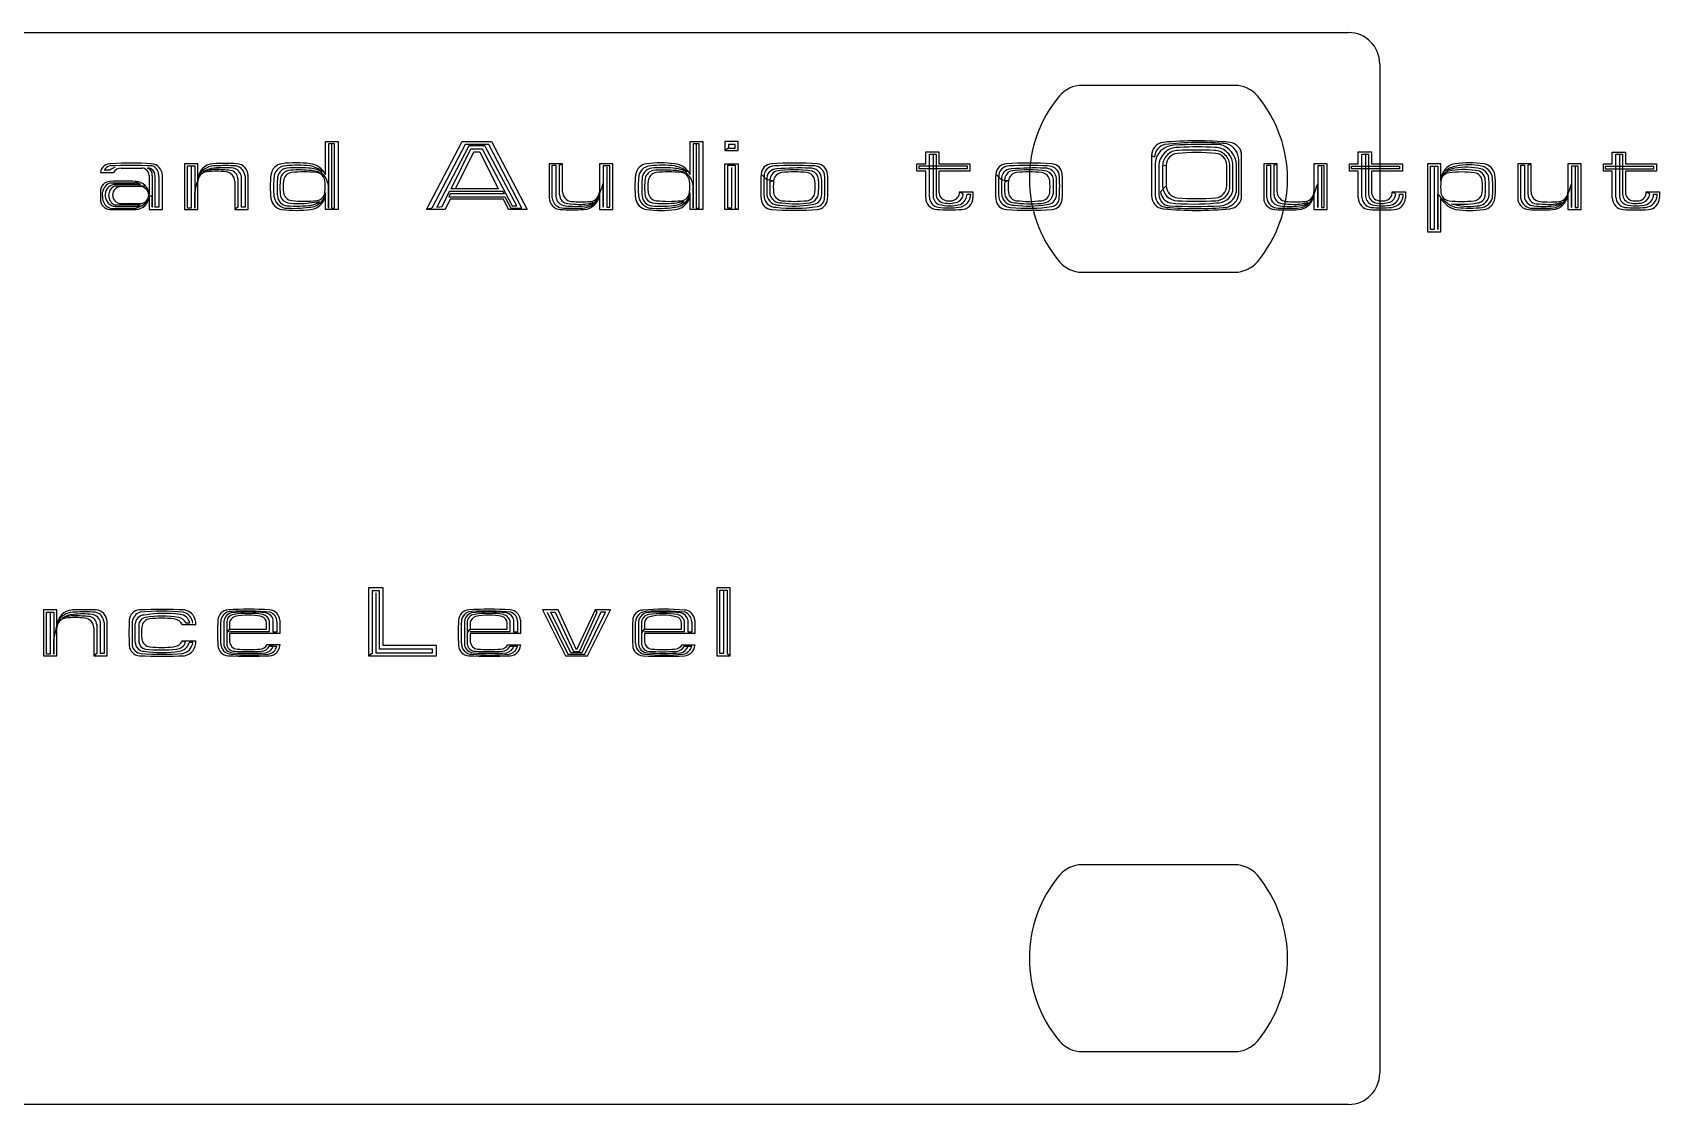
# Model space of a CAD drawing. Header units: millimetres. Extents: x 0 to 494, y 0 to 44.
# Drawn here: x 428.2 to 494.4, y 0 to 43.6 of the extents above; entities that cross this region are included whole.
import ezdxf

# ---------------------------------------------------------------- set-up
doc = ezdxf.new("R2010")
doc.units = ezdxf.units.MM
doc.layers.add('Contour', color=7, linetype='CONTINUOUS')
doc.layers.add('Engraving', color=7, linetype='CONTINUOUS')

msp = doc.modelspace()

# ---------------------------------------------------------------- linework, layer by layer
at = {"layer": 'Contour', "color": 7, "linetype": 'CONTINUOUS'}
for p, q in [((1.27, 43.6), (481.73, 43.6)), ((483, 42.33), (483, 1.27)), ((477.105, 41.45), (470.895, 41.45)), ((470.895, 33.85), (477.105, 33.85)), ((477.105, 9.75), (470.895, 9.75)), ((470.895, 2.15), (477.105, 2.15)), ((481.73, 0), (1.27, 0))]:
    msp.add_line(p, q, dxfattribs=at)
for centre, radius, start, end in [((481.73, 42.33), 1.27, 0, 90), ((470.89538, 40.25), 1.2, 90.01816, 140.08379), ((477.10462, 40.25), 1.2, 39.91621, 89.98184), ((474, 37.65), 5.24953, 140.06167, 219.93833), ((474, 37.65), 5.24953, 320.06167, 399.93833), ((470.89538, 35.05), 1.2, 219.91621, 269.98184), ((477.10462, 35.05), 1.2, 270.01816, 320.08379), ((474, 5.95), 5.24953, 140.06167, 219.93833), ((470.89538, 8.55), 1.2, 90.01816, 140.08379), ((477.10462, 8.55), 1.2, 39.91621, 89.98184), ((474, 5.95), 5.24953, 320.06167, 399.93833), ((470.89538, 3.35), 1.2, 219.91621, 269.98184), ((477.10462, 3.35), 1.2, 270.01816, 320.08379), ((481.73, 1.27), 1.27, -90, 0)]:
    msp.add_arc(centre, radius, start, end, dxfattribs=at)
at = {"layer": 'Engraving', "color": 7, "linetype": 'CONTINUOUS'}
for p, q in [((440.12293, 37.81453), (440.12293, 39.166)), ((440.12293, 39.166), (440.63349, 39.166)), ((440.48333, 39.0759), (440.24307, 39.0759)), ((440.24307, 39.0759), (440.24307, 36.46307)), ((440.3632, 39.04587), (440.3632, 36.46307)), ((440.48333, 36.46307), (440.48333, 39.0759)), ((440.63349, 39.166), (440.63349, 36.403)), ((444.23549, 36.403), (445.67705, 39.166)), ((445.79718, 39.04587), (444.44572, 36.46307)), ((445.67705, 39.166), (446.87836, 39.166)), ((446.75823, 39.04587), (445.79718, 39.04587)), ((448.1097, 36.46307), (446.75823, 39.04587)), ((446.87836, 39.166), (448.31992, 36.403)), ((454.95593, 37.81253), (454.95593, 39.164)), ((454.95593, 39.164), (455.46649, 39.164)), ((455.31633, 39.0739), (455.07607, 39.0739)), ((455.07607, 39.0739), (455.07607, 36.46107)), ((455.1962, 39.04387), (455.1962, 36.46107)), ((455.31633, 36.46107), (455.31633, 39.0739)), ((455.46649, 39.164), (455.46649, 36.401)), ((456.90708, 39.164), (456.36649, 39.164)), ((456.36649, 39.164), (456.36649, 38.80361)), ((456.78695, 39.04387), (456.51665, 39.04387)), ((456.51665, 39.04387), (456.51665, 38.89371)), ((456.78695, 38.89371), (456.78695, 39.04387)), ((456.90708, 38.80361), (456.90708, 39.164)), ((445.94735, 38.9858), (444.65595, 36.4931)), ((445.22657, 37.24391), (446.03745, 38.86567)), ((445.40676, 37.24391), (446.15758, 38.74554)), ((446.60807, 38.9858), (445.94735, 38.9858)), ((446.03745, 38.86567), (446.48793, 38.86567)), ((446.15758, 38.74554), (446.39784, 38.74554)), ((446.39784, 38.74554), (447.14865, 37.24391)), ((446.48793, 38.86567), (447.71927, 36.55316)), ((447.89947, 36.55316), (446.60807, 38.9858)), ((456.51665, 38.89371), (456.36649, 38.80361)), ((456.36649, 38.80361), (456.90708, 38.80361)), ((456.51665, 38.89371), (456.78695, 38.89371)), ((464.53288, 38.26302), (464.53288, 38.74354)), ((464.53288, 38.74354), (465.07347, 38.74354)), ((464.68304, 36.91155), (464.68304, 38.65345)), ((464.68304, 38.65345), (464.95334, 38.65345)), ((464.83321, 38.65345), (464.83321, 37.00165)), ((464.95334, 38.65345), (464.95334, 38.05279)), ((465.07347, 38.74354), (465.07347, 38.26302)), ((473.84062, 38.53232), (473.72049, 38.59238)), ((473.72049, 38.59238), (473.72049, 36.97062)), ((477.26434, 37.03068), (477.26434, 38.41218)), ((477.38447, 36.97062), (477.38447, 38.59238)), ((482.12788, 38.26102), (482.12788, 38.74154)), ((482.12788, 38.74154), (482.66847, 38.74154)), ((482.27804, 36.90955), (482.27804, 38.65145)), ((482.27804, 38.65145), (482.54834, 38.65145)), ((482.42821, 38.65145), (482.42821, 36.99965)), ((482.54834, 38.65145), (482.54834, 38.05079)), ((482.66847, 38.74154), (482.66847, 38.26102)), ((492.45688, 38.25902), (492.45688, 38.73954)), ((492.45688, 38.73954), (492.99747, 38.73954)), ((492.60704, 36.90755), (492.60704, 38.64945)), ((492.60704, 38.64945), (492.87734, 38.64945)), ((492.75721, 38.64945), (492.75721, 36.99765)), ((492.87734, 38.64945), (492.87734, 38.04879)), ((492.99747, 38.73954), (492.99747, 38.25902)), ((430.96449, 37.90563), (431.50508, 37.90563)), ((431.35491, 37.99573), (431.11465, 37.99573)), ((431.8054, 38.08583), (432.64632, 38.08583)), ((432.94664, 37.7855), (432.94664, 37.00465)), ((433.06677, 37.7855), (433.06677, 36.4941)), ((433.1869, 36.4941), (433.1869, 37.7855)), ((433.33707, 37.72543), (433.33707, 36.4941)), ((433.48723, 36.404), (433.48723, 37.7855)), ((434.92808, 38.26502), (434.38749, 38.26502)), ((434.38749, 38.26502), (434.38749, 36.403)), ((434.50762, 36.46307), (434.50762, 38.17492)), ((434.50762, 38.17492), (434.80795, 38.17492)), ((434.65778, 38.17492), (434.65778, 36.46307)), ((434.80795, 38.17492), (434.80795, 36.46307)), ((434.92808, 37.6043), (434.92808, 38.26502)), ((436.7, 36.4931), (436.7, 37.75447)), ((436.85016, 37.75447), (436.85016, 36.4931)), ((436.97029, 36.403), (436.97029, 37.7845)), ((449.76108, 38.26402), (449.22049, 38.26402)), ((449.22049, 38.26402), (449.22049, 36.88252)), ((449.34062, 36.88252), (449.34062, 38.20396)), ((449.34062, 38.20396), (449.49078, 38.20396)), ((449.49078, 38.20396), (449.49078, 36.94259)), ((449.64095, 38.20396), (449.76108, 38.26402)), ((449.64095, 37.00265), (449.64095, 38.20396)), ((449.76108, 37.12278), (449.76108, 38.26402)), ((451.80329, 38.26402), (451.26271, 38.26402)), ((451.26271, 38.26402), (451.26271, 37.12278)), ((451.68316, 38.17392), (451.41287, 38.17392)), ((451.41287, 38.17392), (451.41287, 36.4921)), ((451.56303, 38.14389), (451.56303, 36.4921)), ((451.68316, 36.4921), (451.68316, 38.17392)), ((451.80329, 36.402), (451.80329, 38.26402)), ((456.36649, 36.401), (456.36649, 38.26302)), ((456.36649, 38.26302), (456.90708, 38.26302)), ((456.48662, 36.46107), (456.48662, 38.20296)), ((456.48662, 38.20296), (456.78695, 38.20296)), ((456.63678, 38.11286), (456.63678, 36.46107)), ((456.78695, 38.20296), (456.78695, 36.46107)), ((456.90708, 38.26302), (456.90708, 36.401)), ((457.95765, 37.72243), (457.83752, 37.84257)), ((458.07778, 37.6023), (457.95765, 37.72243)), ((464.17249, 37.9627), (464.17249, 38.26302)), ((464.17249, 38.26302), (464.53288, 38.26302)), ((464.53288, 37.9627), (464.17249, 37.9627)), ((464.26259, 38.05279), (464.26259, 38.17292)), ((464.26259, 38.17292), (466.21471, 38.17292)), ((464.95334, 38.05279), (464.26259, 38.05279)), ((464.53288, 36.88152), (464.53288, 37.9627)), ((466.21471, 38.05279), (464.95334, 38.05279)), ((464.95334, 38.05279), (464.95334, 37.03168)), ((465.07347, 38.26302), (466.33484, 38.26302)), ((466.33484, 37.9627), (465.07347, 37.9627)), ((465.07347, 37.9627), (465.07347, 37.12178)), ((466.21471, 38.17292), (466.21471, 38.05279)), ((466.33484, 38.26302), (466.33484, 37.9627)), ((467.50565, 37.72143), (467.38552, 37.84157)), ((467.62578, 37.6013), (467.50565, 37.72143)), ((473.87065, 38.29205), (473.87065, 36.97062)), ((474.02082, 38.23199), (474.02082, 37.00065)), ((474.17098, 38.17192), (474.32114, 38.20196)), ((474.17098, 38.17192), (474.17098, 37.36104)), ((474.32114, 38.20196), (474.32114, 37.36104)), ((474.32114, 38.20196), (474.32114, 37.36104)), ((476.78382, 37.36104), (476.78382, 38.20196)), ((476.90395, 37.27095), (476.90395, 38.17192)), ((477.02408, 37.15082), (477.02408, 38.20196)), ((477.17424, 37.12078), (477.17424, 38.20196)), ((478.82508, 38.26202), (478.28449, 38.26202)), ((478.28449, 38.26202), (478.28449, 36.88052)), ((478.40462, 36.88052), (478.40462, 38.20196)), ((478.40462, 38.20196), (478.55478, 38.20196)), ((478.55478, 38.20196), (478.55478, 36.94059)), ((478.70495, 38.20196), (478.82508, 38.26202)), ((478.70495, 37.00065), (478.70495, 38.20196)), ((478.82508, 37.12078), (478.82508, 38.26202)), ((480.86729, 38.26202), (480.32671, 38.26202)), ((480.32671, 38.26202), (480.32671, 37.12078)), ((480.74716, 38.17192), (480.47687, 38.17192)), ((480.47687, 38.17192), (480.47687, 36.4901)), ((480.62703, 38.14189), (480.62703, 36.4901)), ((480.74716, 36.4901), (480.74716, 38.17192)), ((480.86729, 36.4), (480.86729, 38.26202)), ((481.76749, 37.9607), (481.76749, 38.26102)), ((481.76749, 38.26102), (482.12788, 38.26102)), ((482.12788, 37.9607), (481.76749, 37.9607)), ((481.85759, 38.05079), (481.85759, 38.17092)), ((481.85759, 38.17092), (483.80971, 38.17092)), ((482.54834, 38.05079), (481.85759, 38.05079)), ((482.12788, 36.87952), (482.12788, 37.9607)), ((483.80971, 38.05079), (482.54834, 38.05079)), ((482.54834, 38.05079), (482.54834, 37.02968)), ((482.66847, 38.26102), (483.92984, 38.26102)), ((483.92984, 37.9607), (482.66847, 37.9607)), ((482.66847, 37.9607), (482.66847, 37.11978)), ((483.80971, 38.17092), (483.80971, 38.05079)), ((483.92984, 38.26102), (483.92984, 37.9607)), ((485.49108, 38.26002), (484.95049, 38.26002)), ((484.95049, 38.26002), (484.95049, 35.49702)), ((485.07062, 35.58712), (485.07062, 38.16992)), ((485.07062, 38.16992), (485.37095, 38.16992)), ((485.22078, 38.16992), (485.22078, 35.58712)), ((485.37095, 38.16992), (485.37095, 35.58712)), ((485.49108, 37.56927), (485.49108, 38.26002)), ((489.15408, 38.26002), (488.61349, 38.26002)), ((488.61349, 38.26002), (488.61349, 36.87852)), ((488.73362, 36.87852), (488.73362, 38.19996)), ((488.73362, 38.19996), (488.88378, 38.19996)), ((488.88378, 38.19996), (488.88378, 36.93859)), ((489.03395, 38.19996), (489.15408, 38.26002)), ((489.03395, 36.99865), (489.03395, 38.19996)), ((489.15408, 37.11878), (489.15408, 38.26002)), ((491.19629, 38.26002), (490.65571, 38.26002)), ((490.65571, 38.26002), (490.65571, 37.11878)), ((491.07616, 38.16992), (490.80587, 38.16992)), ((490.80587, 38.16992), (490.80587, 36.4881)), ((490.95603, 38.13989), (490.95603, 36.4881)), ((491.07616, 36.4881), (491.07616, 38.16992)), ((491.19629, 36.398), (491.19629, 38.26002)), ((492.09649, 37.9587), (492.09649, 38.25902)), ((492.09649, 38.25902), (492.45688, 38.25902)), ((492.45688, 37.9587), (492.09649, 37.9587)), ((492.18659, 38.04879), (492.18659, 38.16892)), ((492.18659, 38.16892), (494.13871, 38.16892)), ((492.87734, 38.04879), (492.18659, 38.04879)), ((492.45688, 36.87752), (492.45688, 37.9587)), ((494.13871, 38.04879), (492.87734, 38.04879)), ((492.87734, 38.04879), (492.87734, 37.02768)), ((492.99747, 38.25902), (494.25884, 38.25902)), ((494.25884, 37.9587), (492.99747, 37.9587)), ((492.99747, 37.9587), (492.99747, 37.11778)), ((494.13871, 38.16892), (494.13871, 38.04879)), ((494.25884, 38.25902), (494.25884, 37.9587)), ((430.96449, 37.12478), (430.96449, 36.82446)), ((431.05459, 36.94459), (431.05459, 37.09475)), ((431.38495, 37.48517), (432.37602, 37.48517)), ((432.46612, 37.42511), (431.50508, 37.42511)), ((431.56514, 37.36504), (432.76645, 37.36504)), ((432.58625, 37.33501), (431.8054, 37.33501)), ((432.58625, 37.33501), (432.40605, 37.54524)), ((432.61628, 37.42511), (432.46612, 37.42511)), ((432.76645, 37.36504), (432.58625, 37.33501)), ((434.80795, 36.46307), (434.80795, 37.09375)), ((434.92808, 36.403), (434.92808, 37.54424)), ((436.42971, 37.54424), (436.42971, 36.403)), ((436.54984, 37.66437), (436.54984, 36.4931)), ((440.0929, 37.09375), (440.12293, 37.06372)), ((440.12293, 36.403), (440.12293, 37.06372)), ((440.24307, 36.46307), (440.24307, 37.36404)), ((444.86617, 36.52313), (445.1665, 37.15382)), ((445.1665, 37.15382), (447.32885, 37.15382)), ((445.40676, 37.24391), (445.22657, 37.24391)), ((447.14865, 37.24391), (445.40676, 37.24391)), ((447.32885, 37.15382), (447.38891, 37.03368)), ((451.26271, 37.09275), (451.26271, 36.402)), ((451.41287, 36.4921), (451.41287, 37.45314)), ((454.9259, 37.09175), (454.95593, 37.06172)), ((454.95593, 36.401), (454.95593, 37.06172)), ((455.07607, 36.46107), (455.07607, 37.36204)), ((458.34808, 37.57227), (458.07778, 37.6023)), ((458.19791, 37.54224), (458.34808, 37.57227)), ((466.06454, 37.03168), (465.91438, 37.12178)), ((465.91438, 37.12178), (466.45497, 37.12178)), ((466.45497, 37.12178), (466.45497, 36.88152)), ((467.89608, 37.57127), (467.62578, 37.6013)), ((467.74591, 37.54124), (467.89608, 37.57127)), ((474.32114, 37.36104), (474.08088, 37.12078)), ((480.32671, 37.09075), (480.32671, 36.4)), ((480.47687, 36.4901), (480.47687, 37.45114)), ((483.65954, 37.02968), (483.50938, 37.11978)), ((483.50938, 37.11978), (484.04997, 37.11978)), ((484.04997, 37.11978), (484.04997, 36.87952)), ((490.65571, 37.08875), (490.65571, 36.398)), ((490.80587, 36.4881), (490.80587, 37.44914)), ((493.98854, 37.02768), (493.83838, 37.11778)), ((493.83838, 37.11778), (494.37897, 37.11778)), ((494.37897, 37.11778), (494.37897, 36.87752)), ((432.37602, 36.43403), (431.44501, 36.43403)), ((432.58625, 36.5842), (431.56514, 36.5842)), ((431.56514, 36.52413), (432.37602, 36.52413)), ((431.8054, 36.64426), (432.58625, 36.64426)), ((432.52618, 36.4941), (432.37602, 36.43403)), ((432.64632, 36.55416), (432.52618, 36.4941)), ((433.06677, 36.94459), (432.94664, 36.94459)), ((432.94664, 36.94459), (432.94664, 36.404)), ((432.94664, 36.404), (433.48723, 36.404)), ((433.06677, 36.4941), (433.06677, 36.94459)), ((433.33707, 36.4941), (433.1869, 36.4941)), ((434.38749, 36.403), (434.92808, 36.403)), ((434.65778, 36.46307), (434.50762, 36.46307)), ((436.54984, 36.4931), (436.42971, 36.403)), ((436.42971, 36.403), (436.97029, 36.403)), ((436.85016, 36.4931), (436.7, 36.4931)), ((440.63349, 36.403), (440.12293, 36.403)), ((440.3632, 36.46307), (440.48333, 36.46307)), ((444.44572, 36.46307), (444.23549, 36.403)), ((444.9863, 36.403), (444.23549, 36.403)), ((444.65595, 36.4931), (444.86617, 36.52313)), ((445.19653, 36.82346), (444.9863, 36.403)), ((445.19653, 37.03368), (445.13647, 36.91355)), ((445.13647, 36.91355), (447.41895, 36.91355)), ((447.38891, 37.03368), (445.19653, 37.03368)), ((447.35888, 36.82346), (445.19653, 36.82346)), ((447.56911, 36.403), (447.35888, 36.82346)), ((447.41895, 36.91355), (447.65921, 36.46307)), ((448.31992, 36.403), (447.56911, 36.403)), ((447.65921, 36.46307), (448.1097, 36.46307)), ((447.71927, 36.55316), (447.89947, 36.55316)), ((451.26271, 36.402), (451.80329, 36.402)), ((451.56303, 36.4921), (451.68316, 36.4921)), ((455.46649, 36.401), (454.95593, 36.401)), ((455.1962, 36.46107), (455.31633, 36.46107)), ((456.90708, 36.401), (456.36649, 36.401)), ((456.63678, 36.46107), (456.48662, 36.46107)), ((456.78695, 36.46107), (456.90708, 36.401)), ((466.21471, 37.03168), (466.36487, 37.03168)), ((480.32671, 36.4), (480.86729, 36.4)), ((480.62703, 36.4901), (480.74716, 36.4901)), ((483.80971, 37.02968), (483.95987, 37.02968)), ((485.37095, 35.58712), (485.37095, 37.02868)), ((485.49108, 35.49702), (485.49108, 36.84849)), ((490.65571, 36.398), (491.19629, 36.398)), ((490.95603, 36.4881), (491.07616, 36.4881)), ((494.13871, 37.02768), (494.28887, 37.02768)), ((484.95049, 35.49702), (485.49108, 35.49702)), ((485.22078, 35.58712), (485.07062, 35.58712)), ((442.46714, 21.014), (441.86649, 21.014)), ((441.86649, 21.014), (441.86649, 18.251)), ((442.31698, 20.89387), (442.01665, 20.89387)), ((442.01665, 20.89387), (442.01665, 18.3411)), ((442.16682, 20.80377), (442.16682, 18.37113)), ((442.31698, 18.52129), (442.31698, 20.89387)), ((442.46714, 18.67146), (442.46714, 21.014)), ((456.57908, 21.011), (456.03849, 21.011)), ((456.03849, 21.011), (456.03849, 18.248)), ((456.15862, 18.3381), (456.15862, 20.9209)), ((456.15862, 20.9209), (456.45895, 20.9209)), ((456.30878, 20.9209), (456.30878, 18.3381)), ((456.45895, 20.9209), (456.45895, 18.3381)), ((456.57908, 18.248), (456.57908, 21.011)), ((429.19608, 20.11402), (428.65549, 20.11402)), ((428.65549, 20.11402), (428.65549, 18.252)), ((428.77562, 18.31207), (428.77562, 20.02392)), ((428.77562, 20.02392), (429.07595, 20.02392)), ((428.92578, 20.02392), (428.92578, 18.31207)), ((429.07595, 20.02392), (429.07595, 18.31207)), ((429.19608, 19.4533), (429.19608, 20.11402)), ((449.58317, 20.11202), (448.95249, 20.11202)), ((448.95249, 20.11202), (449.8835, 18.25)), ((449.13268, 20.02192), (449.9736, 18.31007)), ((450.09373, 18.37013), (449.28285, 20.02192)), ((449.28285, 20.02192), (449.46304, 20.02192)), ((449.46304, 20.02192), (450.21386, 18.4302)), ((450.33399, 18.49026), (449.58317, 20.11202)), ((451.0848, 20.11202), (450.33399, 18.49026)), ((450.45412, 18.4302), (451.1749, 20.02192)), ((451.32507, 20.02192), (450.54422, 18.37013)), ((450.66435, 18.31007), (451.50526, 20.02192)), ((450.78448, 18.25), (451.71549, 20.11202)), ((451.1749, 20.02192), (451.0848, 20.11202)), ((451.71549, 20.11202), (451.0848, 20.11202)), ((451.50526, 20.02192), (451.32507, 20.02192)), ((429.19608, 18.252), (429.19608, 19.39324)), ((430.69771, 19.39324), (430.69771, 18.252)), ((430.81784, 19.51337), (430.81784, 18.3421)), ((430.968, 18.3421), (430.968, 19.60347)), ((431.11816, 19.60347), (431.11816, 18.3421)), ((431.23829, 18.252), (431.23829, 19.6335)), ((432.25862, 19.6335), (432.25862, 18.67246)), ((432.37875, 18.79259), (432.37875, 19.5434)), ((432.52891, 19.48334), (432.52891, 18.82262)), ((434.84142, 19.51337), (434.30084, 19.51337)), ((434.60116, 19.57343), (434.451, 19.57343)), ((435.86162, 18.76255), (435.86162, 19.6335)), ((435.98175, 19.57343), (435.98175, 18.73252)), ((436.10188, 19.57343), (436.10188, 19.24308)), ((436.10188, 19.24308), (436.22201, 19.33317)), ((436.22201, 19.33317), (436.10188, 19.18301)), ((436.22201, 19.60347), (436.22201, 19.33317)), ((436.22201, 19.33317), (437.72364, 19.33317)), ((436.22201, 19.24308), (437.84377, 19.24308)), ((437.72364, 19.33317), (437.72364, 19.57343)), ((437.84377, 19.24308), (437.84377, 19.66353)), ((437.99393, 19.21304), (437.99393, 19.69357)), ((438.1441, 19.21304), (437.99393, 19.21304)), ((438.1441, 19.6335), (438.1441, 19.21304)), ((438.26423, 19.69357), (438.26423, 19.15298)), ((445.64962, 18.76155), (445.64962, 19.6325)), ((445.76975, 19.57243), (445.76975, 18.73152)), ((445.88988, 19.57243), (445.88988, 19.24208)), ((445.88988, 19.24208), (446.01001, 19.33217)), ((446.01001, 19.33217), (445.88988, 19.18201)), ((446.01001, 19.60247), (446.01001, 19.33217)), ((446.01001, 19.33217), (447.51164, 19.33217)), ((446.01001, 19.24208), (447.63177, 19.24208)), ((447.51164, 19.33217), (447.51164, 19.57243)), ((447.63177, 19.24208), (447.63177, 19.66253)), ((447.78193, 19.21204), (447.78193, 19.69257)), ((447.9321, 19.21204), (447.78193, 19.21204)), ((447.9321, 19.6325), (447.9321, 19.21204)), ((448.05223, 19.69257), (448.05223, 19.15198)), ((452.73562, 18.75955), (452.73562, 19.6305)), ((452.85575, 19.57043), (452.85575, 18.72952)), ((452.97588, 19.57043), (452.97588, 19.24008)), ((452.97588, 19.24008), (453.09601, 19.33017)), ((453.09601, 19.33017), (452.97588, 19.18001)), ((453.09601, 19.60047), (453.09601, 19.33017)), ((453.09601, 19.33017), (454.59764, 19.33017)), ((453.09601, 19.24008), (454.71777, 19.24008)), ((454.59764, 19.33017), (454.59764, 19.57043)), ((454.71777, 19.24008), (454.71777, 19.66053)), ((454.86793, 19.21004), (454.86793, 19.69057)), ((455.0181, 19.21004), (454.86793, 19.21004)), ((455.0181, 19.6305), (455.0181, 19.21004)), ((455.13823, 19.69057), (455.13823, 19.14998)), ((429.07595, 18.31207), (429.07595, 18.94275)), ((434.42097, 18.79259), (434.30084, 18.85265)), ((434.30084, 18.85265), (434.84142, 18.85265)), ((434.72129, 18.79259), (434.57113, 18.79259)), ((436.10188, 19.18301), (436.10188, 18.73252)), ((438.26423, 19.15298), (436.22201, 19.15298)), ((436.22201, 19.15298), (436.22201, 18.82262)), ((437.99393, 18.64242), (437.75367, 18.70249)), ((437.75367, 18.70249), (438.26423, 18.70249)), ((437.84377, 18.64242), (438.1441, 18.64242)), ((438.26423, 18.70249), (438.26423, 18.67246)), ((444.62949, 18.67146), (442.46714, 18.67146)), ((444.62949, 18.251), (444.62949, 18.67146)), ((445.88988, 19.18201), (445.88988, 18.73152)), ((448.05223, 19.15198), (446.01001, 19.15198)), ((446.01001, 19.15198), (446.01001, 18.82162)), ((447.78193, 18.64142), (447.54167, 18.70149)), ((447.54167, 18.70149), (448.05223, 18.70149)), ((447.63177, 18.64142), (447.9321, 18.64142)), ((448.05223, 18.70149), (448.05223, 18.67146)), ((452.97588, 19.18001), (452.97588, 18.72952)), ((455.13823, 19.14998), (453.09601, 19.14998)), ((453.09601, 19.14998), (453.09601, 18.81962)), ((454.86793, 18.63942), (454.62767, 18.69949)), ((454.62767, 18.69949), (455.13823, 18.69949)), ((454.71777, 18.63942), (455.0181, 18.63942)), ((455.13823, 18.69949), (455.13823, 18.66946)), ((428.65549, 18.252), (429.19608, 18.252)), ((428.92578, 18.31207), (428.77562, 18.31207)), ((430.81784, 18.3421), (430.69771, 18.252)), ((430.69771, 18.252), (431.23829, 18.252)), ((431.11816, 18.3421), (430.968, 18.3421)), ((442.01665, 18.3411), (441.86649, 18.251)), ((441.86649, 18.251), (444.62949, 18.251)), ((442.16682, 18.37113), (444.47933, 18.37113)), ((444.47933, 18.52129), (442.31698, 18.52129)), ((444.47933, 18.37113), (444.47933, 18.52129)), ((449.8835, 18.25), (450.78448, 18.25)), ((449.9736, 18.31007), (450.66435, 18.31007)), ((450.54422, 18.37013), (450.09373, 18.37013)), ((450.21386, 18.4302), (450.45412, 18.4302)), ((456.03849, 18.248), (456.57908, 18.248)), ((456.30878, 18.3381), (456.15862, 18.3381)), ((456.45895, 18.3381), (456.57908, 18.248))]:
    msp.add_line(p, q, dxfattribs=at)
for centre, radius, start, end in [((474.25889, 38.59766), 0.53842, 96.17056, 180.56236), ((474.38461, 38.51273), 0.54434, 103.11712, 177.93796), ((475.55248, 24.86186), 14.33495, 84.59025, 95.40975), ((475.65825, 27.65022), 11.478, 84.37237, 96.99175), ((475.87015, 19.33245), 19.71996, 88.21766, 93.63043), ((476.31004, 38.19624), 0.86421, 0.37906, 78.42226), ((476.56575, 38.40921), 0.69859, 0.24362, 71.81113), ((476.84607, 38.59766), 0.53842, 359.43764, 443.82944), ((474.63281, 38.24958), 0.76334, 90.85166, 176.81006), ((474.783, 38.16134), 0.76546, 84.09688, 174.70444), ((474.79834, 38.17525), 0.62737, 89.69622, 180.30378), ((474.81139, 38.19377), 0.49032, 94.65171, 179.04351), ((475.55248, 30.43695), 8.28242, 84.59025, 95.40975), ((475.53746, 23.23689), 15.5831, 87.29362, 92.70638), ((475.58251, 29.78299), 9.16813, 85.49085, 94.50915), ((476.27659, 38.17525), 0.62737, 359.69622, 450.30378), ((476.30709, 38.20576), 0.71699, 359.69622, 450.30378), ((476.29356, 38.19377), 0.49032, 0.95649, 85.34829), ((431.37791, 37.8506), 0.41707, 84.90151, 172.41811), ((431.41485, 37.84574), 0.33558, 100.28829, 153.4515), ((432.21084, 20.06886), 18.12728, 87.29362, 92.70638), ((431.65628, 37.71235), 0.41367, 102.72747, 136.76229), ((432.22586, 21.11196), 17.17321, 87.29362, 92.70638), ((431.80629, 37.74398), 0.34185, 90.14835, 151.77916), ((432.6479, 37.78708), 0.29875, -0.30378, 90.30378), ((432.88816, 37.78708), 0.29875, 359.69622, 450.30378), ((432.79658, 37.82761), 0.27345, -8.8575, 70.78501), ((433.01108, 37.79054), 0.47618, 359.39409, 446.91069), ((432.92398, 37.78392), 0.41721, -8.05784, 69.98536), ((437.65388, 36.74626), 2.86707, 156.8244, 173.03862), ((435.32963, 37.53512), 0.40166, 95.88216, 178.69906), ((435.58842, 37.60535), 0.66034, 92.57392, 180.09052), ((435.62278, 37.4173), 0.75807, 88.02865, 142.89804), ((435.72645, 36.92104), 1.1719, 96.74582, 120.12408), ((435.62984, 36.64093), 1.38396, 89.21248, 110.80348), ((435.67889, 34.40372), 3.55246, 83.69031, 96.30969), ((436.03928, 28.09965), 10.17672, 87.29362, 92.70638), ((435.97922, 33.96206), 4.14121, 84.59025, 95.40975), ((436.06932, 31.5068), 6.68137, 86.39201, 93.60799), ((435.63152, 31.65639), 6.36839, 84.43121, 89.84398), ((436.02815, 37.53512), 0.40166, 1.30094, 84.11784), ((436.20707, 37.65446), 0.34291, 1.65681, 82.89057), ((436.29861, 37.68344), 0.40763, 10.03525, 79.96475), ((436.3783, 37.7147), 0.47353, 4.81754, 76.38505), ((436.49414, 37.78954), 0.47618, 359.39409, 446.91069), ((441.69953, 37.33401), 3.82928, 172.79116, 187.20884), ((438.42026, 37.74528), 0.52433, 97.58958, 172.41042), ((438.5135, 37.68192), 0.49316, 91.43192, 182.03949), ((438.60125, 37.65572), 0.43097, 95.32731, 182.84392), ((438.70744, 37.57824), 0.4253, 101.68431, 168.31569), ((438.92163, 33.7537), 4.54727, 82.79116, 97.20884), ((438.78603, 37.52968), 0.37759, 96.78203, 173.21797), ((438.99671, 34.2572), 3.94894, 82.79116, 97.20884), ((438.99671, 32.56289), 5.53908, 85.49085, 94.50915), ((439.02674, 32.85362), 5.15707, 85.49085, 94.50915), ((439.25199, 33.28724), 4.64553, 83.69031, 96.30969), ((439.37121, 36.1576), 1.83814, 71.88491, 88.09913), ((439.32374, 36.51346), 1.5751, 64.46094, 86.05193), ((439.41707, 37.49304), 0.77563, 24.4872, 84.43745), ((439.27833, 37.05774), 1.13748, 50.43781, 79.15995), ((439.7239, 37.53563), 0.37102, 5.9784, 84.0216), ((439.43296, 37.2677), 0.81581, 6.78199, 51.32722), ((456.53253, 37.33201), 3.82928, 172.79116, 187.20884), ((453.25326, 37.74328), 0.52433, 97.58958, 172.41042), ((453.3465, 37.67992), 0.49316, 91.43192, 182.03949), ((453.43425, 37.65372), 0.43097, 95.32731, 182.84392), ((453.54044, 37.57624), 0.4253, 101.68431, 168.31569), ((453.75463, 33.7517), 4.54727, 82.79116, 97.20884), ((453.61903, 37.52768), 0.37759, 96.78203, 173.21797), ((453.82971, 34.2552), 3.94894, 82.79116, 97.20884), ((453.82971, 32.56089), 5.53908, 85.49085, 94.50915), ((453.85974, 32.85162), 5.15707, 85.49085, 94.50915), ((454.08499, 33.28524), 4.64553, 83.69031, 96.30969), ((454.20421, 36.1556), 1.83814, 71.88491, 88.09913), ((454.15674, 36.51146), 1.5751, 64.46094, 86.05193), ((454.25007, 37.49104), 0.77563, 24.4872, 84.43745), ((454.11133, 37.05574), 1.13748, 50.43781, 79.15995), ((454.5569, 37.53363), 0.37102, 5.9784, 84.0216), ((454.26596, 37.2657), 0.81581, 6.78199, 51.32722), ((465.93453, 37.33201), 8.11309, 176.39201, 183.60799), ((458.28614, 37.81441), 0.4495, 93.59155, 176.40845), ((464.38763, 37.31699), 6.44275, 176.39201, 183.60799), ((458.37363, 37.75565), 0.4173, 89.38526, 184.5646), ((458.45817, 37.66706), 0.38586, 88.50968, 189.66155), ((458.60971, 37.5858), 0.41409, 114.47136, 186.03887), ((459.18899, 23.49789), 14.79446, 86.39201, 93.60799), ((458.72303, 37.52768), 0.37759, 96.78203, 173.21797), ((459.15896, 25.78926), 12.40826, 86.39201, 93.60799), ((459.17397, 33.31934), 4.70129, 80.99562, 99.00438), ((459.38209, 27.35118), 10.74056, 87.66504, 94.88102), ((459.18899, 33.28524), 4.64553, 83.69031, 96.30969), ((459.65495, 37.52768), 0.37759, 6.78203, 83.21797), ((459.85192, 37.63487), 0.44911, 3.51029, 94.11786), ((459.80133, 37.59822), 0.38026, 5.14736, 73.43145), ((459.97624, 37.71128), 0.46308, 16.46988, 94.51308), ((460.09184, 37.81441), 0.4495, 3.59155, 86.40845), ((452.79961, 37.36204), 7.63585, 356.39201, 363.60799), ((452.44345, 37.33201), 8.11309, 356.39201, 363.60799), ((475.48253, 37.33101), 8.11309, 176.39201, 183.60799), ((467.83414, 37.81341), 0.4495, 93.59155, 176.40845), ((473.93563, 37.31599), 6.44275, 176.39201, 183.60799), ((467.92163, 37.75465), 0.4173, 89.38526, 184.5646), ((468.00617, 37.66606), 0.38586, 88.50968, 189.66155), ((468.15771, 37.5848), 0.41409, 114.47136, 186.03887), ((468.73699, 23.49689), 14.79446, 86.39201, 93.60799), ((468.27103, 37.52668), 0.37759, 96.78203, 173.21797), ((468.70696, 25.78826), 12.40826, 86.39201, 93.60799), ((468.72197, 33.31834), 4.70129, 80.99562, 99.00438), ((468.93009, 27.35018), 10.74056, 87.66504, 94.88102), ((468.73699, 33.28424), 4.64553, 83.69031, 96.30969), ((469.20295, 37.52668), 0.37759, 6.78203, 83.21797), ((469.39992, 37.63387), 0.44911, 3.51029, 94.11786), ((469.34933, 37.59722), 0.38026, 5.14736, 73.43145), ((469.52424, 37.71028), 0.46308, 16.46988, 94.51308), ((469.63984, 37.81341), 0.4495, 3.59155, 86.40845), ((462.34761, 37.36104), 7.63585, 356.39201, 363.60799), ((461.99145, 37.33101), 8.11309, 356.39201, 363.60799), ((486.15734, 37.59995), 0.66697, 98.24443, 182.63623), ((485.88915, 37.57378), 0.3981, 104.21344, 180.64938), ((485.86603, 37.52468), 0.37759, 96.78203, 173.21797), ((486.35247, 36.9883), 1.20394, 101.04804, 126.21072), ((486.39469, 36.11848), 1.98941, 99.63571, 112.25508), ((486.43304, 34.79143), 3.23259, 81.64761, 101.4487), ((486.33199, 33.28224), 4.64553, 83.69031, 96.30969), ((486.64733, 33.62998), 4.66693, 82.79116, 97.20884), ((486.51469, 35.5245), 2.59517, 76.67429, 100.05255), ((486.63232, 35.49236), 2.7258, 79.2045, 100.7955), ((486.79795, 37.52468), 0.37759, 6.78203, 83.21797), ((486.89396, 37.59065), 0.39917, 1.2417, 88.7583), ((487.00787, 37.62644), 0.43617, -3.56741, 76.07509), ((487.01793, 37.60696), 0.57666, 356.25301, 437.48678), ((487.16372, 37.74028), 0.52433, 7.58958, 82.41042), ((483.88445, 37.32901), 3.82928, 352.79116, 367.20884), ((431.37338, 37.13659), 0.40906, 92.58792, 181.65427), ((431.4906, 37.0608), 0.43733, 103.97989, 175.5474), ((431.61698, 36.98008), 0.45888, 104.11424, 263.51391), ((431.71638, 36.97462), 0.41869, 111.17464, 248.82536), ((431.88048, 20.86251), 16.69101, 88.19556, 91.80444), ((431.8054, 36.98964), 0.34538, 90, 270), ((432.33865, 36.82513), 0.6611, 65.16826, 86.75925), ((432.38628, 36.98488), 0.56071, 2.0208, 87.9792), ((432.58625, 36.98964), 0.34537, 270, 450), ((441.82628, 37.30398), 3.82265, 174.59025, 185.40975), ((440.90135, 37.28896), 2.75229, 172.79116, 187.20884), ((441.1402, 37.30398), 2.87196, 172.79116, 187.20884), ((440.58396, 37.33401), 2.18613, 173.69031, 186.30969), ((438.78603, 37.13834), 0.37759, 186.78203, 263.21797), ((439.45822, 37.06462), 0.66471, 275.53041, 359.92221), ((439.7239, 37.13239), 0.37102, 275.9784, 354.0216), ((439.56104, 37.07422), 0.53223, 315.82254, 362.10243), ((437.92001, 37.33401), 2.18613, -6.30969, 6.30969), ((450.16263, 37.1319), 0.40166, 181.30094, 264.11784), ((450.59631, 37.0679), 0.66685, 273.06939, 362.13574), ((450.86115, 37.1319), 0.40166, 275.88216, 358.69906), ((446.89826, 38.82147), 4.71742, 334.12023, 343.13853), ((456.65928, 37.30198), 3.82265, 174.59025, 185.40975), ((455.73435, 37.28696), 2.75229, 172.79116, 187.20884), ((455.9732, 37.30198), 2.87196, 172.79116, 187.20884), ((455.41696, 37.33201), 2.18613, 173.69031, 186.30969), ((453.61903, 37.13634), 0.37759, 186.78203, 263.21797), ((454.29122, 37.06262), 0.66471, 275.53041, 359.92221), ((454.5569, 37.13039), 0.37102, 275.9784, 354.0216), ((454.39404, 37.07222), 0.53223, 315.82254, 362.10243), ((452.75301, 37.33201), 2.18613, -6.30969, 6.30969), ((463.07888, 37.28696), 5.01103, 176.39201, 183.60799), ((462.24642, 37.28696), 4.05655, 176.39201, 183.60799), ((460.52096, 37.33201), 2.18613, 173.69031, 186.30969), ((458.72303, 37.13634), 0.37759, 186.78203, 263.21797), ((459.65495, 37.13634), 0.37759, 276.78203, 353.21797), ((459.72743, 37.11589), 0.45406, 281.72166, 364.53855), ((457.85701, 37.33201), 2.18613, 353.69031, 366.30969), ((456.36971, 37.39208), 3.81792, 356.39201, 363.60799), ((454.58466, 37.30198), 5.72689, 356.39201, 363.60799), ((465.42796, 37.11186), 0.35463, 178.39712, 261.21402), ((465.55989, 37.11186), 0.35463, 278.78598, 361.60288), ((472.62688, 37.28596), 5.01103, 176.39201, 183.60799), ((471.79442, 37.28596), 4.05655, 176.39201, 183.60799), ((470.06896, 37.33101), 2.18613, 173.69031, 186.30969), ((468.27103, 37.13534), 0.37759, 186.78203, 263.21797), ((469.20295, 37.13534), 0.37759, 276.78203, 353.21797), ((469.27543, 37.11489), 0.45406, 281.72166, 364.53855), ((467.40501, 37.33101), 2.18613, 353.69031, 366.30969), ((465.91771, 37.39108), 3.81792, 356.39201, 363.60799), ((464.13266, 37.30098), 5.72689, 356.39201, 363.60799), ((474.62985, 37.20213), 0.55496, 188.42863, 253.40014), ((474.76846, 37.35788), 0.59749, 179.69622, 270.30378), ((474.81139, 37.36923), 0.49032, 180.95649, 265.34829), ((476.29356, 37.36923), 0.49032, 274.65171, 359.04351), ((476.32098, 37.34835), 0.58809, 271.20329, 352.43705), ((476.40556, 37.30676), 0.63787, 266.20612, 345.84863), ((476.47085, 37.2674), 0.71851, 273.40466, 348.2255), ((479.22663, 37.1299), 0.40166, 181.30094, 264.11784), ((479.66031, 37.0659), 0.66685, 273.06939, 362.13574), ((479.92515, 37.1299), 0.40166, 275.88216, 358.69906), ((475.96226, 38.81947), 4.71742, 334.12023, 343.13853), ((483.02296, 37.10986), 0.35463, 178.39712, 261.21402), ((483.15489, 37.10986), 0.35463, 278.78598, 361.60288), ((487.66396, 37.32901), 2.18613, 173.69031, 186.30969), ((485.86603, 37.13334), 0.37759, 186.78203, 263.21797), ((486.79795, 37.13334), 0.37759, 276.78203, 353.21797), ((485.00001, 37.32901), 2.18613, 353.69031, 366.30969), ((484.57692, 37.29898), 2.73266, 353.69031, 366.30969), ((483.06373, 37.25393), 4.39306, -4.50915, 4.50915), ((484.422, 37.26895), 3.18555, 354.59025, 365.40975), ((489.55563, 37.1279), 0.40166, 181.30094, 264.11784), ((489.98931, 37.0639), 0.66685, 273.06939, 362.13574), ((490.25415, 37.1279), 0.40166, 275.88216, 358.69906), ((486.29126, 38.81747), 4.71742, 334.12023, 343.13853), ((493.35196, 37.10786), 0.35463, 178.39712, 261.21402), ((493.48389, 37.10786), 0.35463, 278.78598, 361.60288), ((431.37338, 36.81265), 0.40906, 178.34573, 267.41208), ((431.51639, 36.89317), 0.46465, 173.64705, 261.16366), ((431.88048, 53.08673), 16.69101, 268.19556, 271.80444), ((432.37732, 36.91753), 0.3934, 269.81153, 302.07926), ((432.38628, 36.96436), 0.56071, 272.0208, 357.9792), ((432.34774, 37.11523), 0.63557, 298.01995, 323.18264), ((432.35033, 37.07573), 0.61056, 326.00591, 347.59691), ((438.42026, 36.92274), 0.52433, 187.58958, 262.41042), ((438.6002, 37.03549), 0.58679, 189.01035, 257.29443), ((438.59365, 36.976), 0.42407, 184.38312, 265.61688), ((438.66768, 37.06019), 0.39437, 197.19738, 258.82819), ((438.93665, 41.03304), 4.66693, 262.79116, 277.20884), ((438.83087, 40.95966), 4.51096, 265.42602, 278.04539), ((438.92097, 41.04976), 4.51096, 265.42602, 278.04539), ((439.00693, 39.51445), 2.8714, 261.67678, 270.69508), ((439.25199, 41.38078), 4.64553, 263.69031, 276.30969), ((438.98651, 41.12821), 4.48529, 270.70575, 281.52526), ((439.45652, 37.16041), 0.66734, 270.48943, 316.76932), ((439.47218, 37.19797), 0.61997, 277.42655, 311.46136), ((449.69664, 36.87749), 0.47618, 179.39409, 266.91069), ((449.80042, 36.9232), 0.4616, 185.05577, 272.57238), ((449.90131, 36.96269), 0.41102, 182.8041, 267.1959), ((450.00488, 37.00465), 0.36394, 180.31455, 264.70635), ((450.1515, 46.56737), 10.17672, 267.29362, 272.70638), ((450.1515, 43.45076), 6.99649, 267.29362, 272.70638), ((450.27163, 40.08311), 3.55246, 263.69031, 276.30969), ((450.68821, 44.25364), 7.64506, 264.61922, 268.22811), ((450.51189, 40.2633), 3.55246, 263.69031, 276.30969), ((450.50088, 38.15356), 1.54211, 268.17713, 289.76812), ((450.55187, 37.185), 0.72632, 264.46883, 324.41908), ((450.65893, 37.06721), 0.51505, 270.34725, 314.89248), ((453.25326, 36.92074), 0.52433, 187.58958, 262.41042), ((453.4332, 37.03349), 0.58679, 189.01035, 257.29443), ((453.42665, 36.974), 0.42407, 184.38312, 265.61688), ((453.50068, 37.05819), 0.39437, 197.19738, 258.82819), ((453.76965, 41.03104), 4.66693, 262.79116, 277.20884), ((453.66387, 40.95766), 4.51096, 265.42602, 278.04539), ((453.75397, 41.04776), 4.51096, 265.42602, 278.04539), ((453.83993, 39.51245), 2.8714, 261.67678, 270.69508), ((454.08499, 41.37878), 4.64553, 263.69031, 276.30969), ((453.81951, 41.12621), 4.48529, 270.70575, 281.52526), ((454.28952, 37.15841), 0.66734, 270.48943, 316.76932), ((454.30518, 37.19597), 0.61997, 277.42655, 311.46136), ((458.28614, 36.84961), 0.4495, 183.59155, 266.40845), ((458.4363, 36.97377), 0.48267, 187.40563, 270.22252), ((458.55442, 37.06588), 0.48587, 191.1862, 274.00309), ((458.64251, 37.12393), 0.45406, 191.72166, 274.53855), ((459.18899, 51.16614), 14.79446, 266.39201, 273.60799), ((459.16037, 43.15438), 6.7023, 263.81419, 278.23187), ((459.15429, 40.76575), 4.22266, 262.29757, 280.30633), ((459.24905, 40.67711), 4.04626, 261.89289, 278.10711), ((459.18899, 41.37878), 4.64553, 263.69031, 276.30969), ((459.91768, 36.99777), 0.38662, 268.82791, 351.64481), ((460.06583, 36.8716), 0.35463, 278.78598, 361.60288), ((460.09184, 36.84961), 0.4495, 273.59155, 356.40845), ((465.00903, 36.87649), 0.47618, 179.39409, 266.91069), ((465.11537, 36.91744), 0.43237, 180.78004, 260.42255), ((465.20125, 36.959), 0.3705, 173.38953, 249.82547), ((465.31961, 37.03158), 0.36628, 179.98432, 259.62682), ((465.49392, 47.2017), 10.81276, 267.29362, 272.70638), ((465.46389, 40.931), 4.45976, 264.59025, 275.40975), ((465.50894, 38.2087), 1.65576, 254.75161, 285.24839), ((465.47629, 37.87727), 1.22636, 259.54077, 286.48481), ((465.49392, 37.71114), 0.95732, 262.79116, 277.20884), ((465.65803, 37.07479), 0.4088, 293.9975, 353.94775), ((465.83454, 37.01923), 0.53047, -84.61274, 1.34566), ((465.73854, 37.04069), 0.47625, 295.61247, 358.91708), ((465.97189, 36.88298), 0.48308, 273.86841, 359.82681), ((467.83414, 36.84861), 0.4495, 183.59155, 266.40845), ((467.9843, 36.97277), 0.48267, 187.40563, 270.22252), ((468.10242, 37.06488), 0.48587, 191.1862, 274.00309), ((468.19051, 37.12293), 0.45406, 191.72166, 274.53855), ((468.73699, 51.16514), 14.79446, 266.39201, 273.60799), ((468.70837, 43.15338), 6.7023, 263.81419, 278.23187), ((468.70229, 40.76475), 4.22266, 262.29757, 280.30633), ((468.79705, 40.67611), 4.04626, 261.89289, 278.10711), ((468.73699, 41.37778), 4.64553, 263.69031, 276.30969), ((469.46568, 36.99677), 0.38662, 268.82791, 351.64481), ((469.61383, 36.8706), 0.35463, 278.78598, 361.60288), ((469.63984, 36.84861), 0.4495, 273.59155, 356.40845), ((474.25889, 36.96534), 0.53842, 179.43764, 263.82944), ((474.35373, 36.97208), 0.48308, 180.17319, 266.13159), ((474.47949, 37.00729), 0.45872, 180.82917, 265.22097), ((475.55248, 50.70114), 14.33495, 264.59025, 275.40975), ((475.55248, 52.10384), 15.66222, 265.49085, 274.50915), ((475.4774, 58.46924), 21.94355, 267.29362, 272.70638), ((475.41733, 46.66007), 10.03447, 264.59025, 275.40975), ((475.55248, 45.12605), 8.28242, 264.59025, 275.40975), ((475.55248, 49.14405), 12.40826, 266.39201, 273.60799), ((476.64908, 37.09372), 0.61848, 282.58271, 354.15021), ((476.84607, 36.96534), 0.53842, 276.17056, 360.56236), ((478.76064, 36.87549), 0.47618, 179.39409, 266.91069), ((478.86442, 36.9212), 0.4616, 185.05577, 272.57238), ((478.96531, 36.96069), 0.41102, 182.8041, 267.1959), ((479.06888, 37.00265), 0.36394, 180.31455, 264.70635), ((479.2155, 46.56537), 10.17672, 267.29362, 272.70638), ((479.2155, 43.44876), 6.99649, 267.29362, 272.70638), ((479.33563, 40.08111), 3.55246, 263.69031, 276.30969), ((479.75221, 44.25164), 7.64506, 264.61922, 268.22811), ((479.57589, 40.2613), 3.55246, 263.69031, 276.30969), ((479.56488, 38.15156), 1.54211, 268.17713, 289.76812), ((479.61587, 37.183), 0.72632, 264.46883, 324.41908), ((479.72293, 37.06521), 0.51505, 270.34725, 314.89248), ((482.60403, 36.87449), 0.47618, 179.39409, 266.91069), ((482.71037, 36.91544), 0.43237, 180.78004, 260.42255), ((482.79625, 36.957), 0.3705, 173.38953, 249.82547), ((482.91461, 37.02958), 0.36628, 179.98432, 259.62682), ((483.08892, 47.1997), 10.81276, 267.29362, 272.70638), ((483.05889, 40.929), 4.45976, 264.59025, 275.40975), ((483.10394, 38.2067), 1.65576, 254.75161, 285.24839), ((483.07129, 37.87527), 1.22636, 259.54077, 286.48481), ((483.08892, 37.70914), 0.95732, 262.79116, 277.20884), ((483.25303, 37.07279), 0.4088, 293.9975, 353.94775), ((483.42954, 37.01723), 0.53047, -84.61274, 1.34566), ((483.33354, 37.03869), 0.47625, 295.61247, 358.91708), ((483.56689, 36.88098), 0.48308, 273.86841, 359.82681), ((486.95159, 38.3093), 2.03431, 219.01399, 235.2282), ((486.39288, 37.42521), 1.07045, 212.59982, 253.66038), ((486.18181, 37.06768), 0.58036, 227.72469, 267.03558), ((486.33199, 41.37578), 4.64553, 263.69031, 276.30969), ((486.63895, 38.94808), 2.42165, 252.51957, 277.68225), ((486.33169, 40.34285), 3.72834, 263.52947, 279.74369), ((486.66235, 40.90932), 4.54727, 262.79116, 277.20884), ((486.66235, 41.10548), 4.64553, 263.69031, 276.30969), ((486.95996, 37.00137), 0.33308, 270.46682, 359.53318), ((486.96029, 37.05188), 0.50372, 270.2709, 343.46889), ((487.08666, 36.98777), 0.50706, 279.79248, 357.83567), ((487.16372, 36.91774), 0.52433, 277.58958, 352.41042), ((489.08964, 36.87349), 0.47618, 179.39409, 266.91069), ((489.19342, 36.9192), 0.4616, 185.05577, 272.57238), ((489.29431, 36.95869), 0.41102, 182.8041, 267.1959), ((489.39788, 37.00065), 0.36394, 180.31455, 264.70635), ((489.5445, 46.56337), 10.17672, 267.29362, 272.70638), ((489.5445, 43.44676), 6.99649, 267.29362, 272.70638), ((489.66463, 40.07911), 3.55246, 263.69031, 276.30969), ((490.08121, 44.24964), 7.64506, 264.61922, 268.22811), ((489.90489, 40.2593), 3.55246, 263.69031, 276.30969), ((489.89388, 38.14956), 1.54211, 268.17713, 289.76812), ((489.94487, 37.181), 0.72632, 264.46883, 324.41908), ((490.05193, 37.06321), 0.51505, 270.34725, 314.89248), ((492.93303, 36.87249), 0.47618, 179.39409, 266.91069), ((493.03937, 36.91344), 0.43237, 180.78004, 260.42255), ((493.12525, 36.955), 0.3705, 173.38953, 249.82547), ((493.24361, 37.02758), 0.36628, 179.98432, 259.62682), ((493.41792, 47.1977), 10.81276, 267.29362, 272.70638), ((493.38789, 40.927), 4.45976, 264.59025, 275.40975), ((493.43294, 38.2047), 1.65576, 254.75161, 285.24839), ((493.40029, 37.87327), 1.22636, 259.54077, 286.48481), ((493.41792, 37.70714), 0.95732, 262.79116, 277.20884), ((493.58203, 37.07079), 0.4088, 293.9975, 353.94775), ((493.75854, 37.01523), 0.53047, -84.61274, 1.34566), ((493.66254, 37.03669), 0.47625, 295.61247, 358.91708), ((493.89589, 36.87898), 0.48308, 273.86841, 359.82681), ((429.85642, 19.45435), 0.66034, 92.57392, 180.09052), ((429.89078, 19.2663), 0.75807, 88.02865, 142.89804), ((429.99445, 18.77004), 1.1719, 96.74582, 120.12408), ((429.89784, 18.48993), 1.38396, 89.21248, 110.80348), ((430.30728, 9.94865), 10.17672, 87.29362, 92.70638), ((430.24722, 15.81106), 4.14121, 84.59025, 95.40975), ((430.33732, 13.3558), 6.68137, 86.39201, 93.60799), ((429.89952, 13.50539), 6.36839, 84.43121, 89.84398), ((430.56661, 19.53244), 0.40763, 10.03525, 79.96475), ((430.6463, 19.5637), 0.47353, 4.81754, 76.38505), ((430.76214, 19.63854), 0.47618, 359.39409, 446.91069), ((432.5806, 19.67191), 0.44264, 92.8041, 177.1959), ((432.70296, 19.5925), 0.44622, 104.79889, 174.72839), ((432.74713, 19.53542), 0.36846, 91.2417, 178.7583), ((433.47494, 0.73629), 19.39937, 87.29362, 92.70638), ((433.45992, 10.82699), 9.23808, 84.59025, 95.40975), ((433.58036, 14.75341), 5.21863, 83.06203, 99.27625), ((433.47494, 15.06996), 4.79162, 81.89289, 98.10711), ((434.17711, 19.50572), 0.42942, 9.07264, 85.50858), ((434.23158, 19.54345), 0.49063, 3.50396, 78.3248), ((434.28492, 19.56525), 0.55892, -5.326, 79.0658), ((436.1836, 19.67191), 0.44264, 92.8041, 177.1959), ((436.28553, 19.63005), 0.42392, 90.46682, 179.53318), ((436.38405, 19.60357), 0.40342, 104.64107, 184.28357), ((436.43034, 19.60505), 0.32998, 94.89065, 185.49821), ((437.00286, 9.45098), 10.69615, 85.49085, 94.50915), ((436.98784, 13.61103), 6.42176, 83.69031, 96.30969), ((436.88753, 9.94713), 10.12494, 84.40993, 93.42823), ((436.98784, 15.82259), 4.15274, 81.89289, 98.10711), ((436.97283, 17.42158), 2.48174, 77.41866, 102.58134), ((437.45747, 19.54752), 0.40335, 16.71531, 73.28469), ((437.64157, 19.64153), 0.35619, 8.401, 81.599), ((437.82212, 19.67191), 0.44264, 2.8041, 87.1959), ((437.72108, 19.62942), 0.42304, 0.55311, 68.8372), ((445.9716, 19.67091), 0.44264, 92.8041, 177.1959), ((446.07353, 19.62905), 0.42392, 90.46682, 179.53318), ((446.17205, 19.60257), 0.40342, 104.64107, 184.28357), ((446.21834, 19.60405), 0.32998, 94.89065, 185.49821), ((446.79086, 9.44998), 10.69615, 85.49085, 94.50915), ((446.77584, 13.61003), 6.42176, 83.69031, 96.30969), ((446.67553, 9.94613), 10.12494, 84.40993, 93.42823), ((446.77584, 15.82159), 4.15274, 81.89289, 98.10711), ((446.76083, 17.42058), 2.48174, 77.41866, 102.58134), ((447.24547, 19.54652), 0.40335, 16.71531, 73.28469), ((447.42957, 19.64053), 0.35619, 8.401, 81.599), ((447.61012, 19.67091), 0.44264, 2.8041, 87.1959), ((447.50908, 19.62842), 0.42304, 0.55311, 68.8372), ((453.0576, 19.66891), 0.44264, 92.8041, 177.1959), ((453.15953, 19.62705), 0.42392, 90.46682, 179.53318), ((453.25805, 19.60057), 0.40342, 104.64107, 184.28357), ((453.30434, 19.60205), 0.32998, 94.89065, 185.49821), ((453.87686, 9.44798), 10.69615, 85.49085, 94.50915), ((453.86184, 13.60803), 6.42176, 83.69031, 96.30969), ((453.76153, 9.94413), 10.12494, 84.40993, 93.42823), ((453.86184, 15.81959), 4.15274, 81.89289, 98.10711), ((453.84683, 17.41858), 2.48174, 77.41866, 102.58134), ((454.33147, 19.54452), 0.40335, 16.71531, 73.28469), ((454.51557, 19.63853), 0.35619, 8.401, 81.599), ((454.69612, 19.66891), 0.44264, 2.8041, 87.1959), ((454.59508, 19.62642), 0.42304, 0.55311, 68.8372), ((431.92188, 18.59526), 2.86707, 156.8244, 173.03862), ((429.59763, 19.38412), 0.40166, 95.88216, 178.69906), ((429.94689, 16.25272), 3.55246, 83.69031, 96.30969), ((430.29615, 19.38412), 0.40166, 1.30094, 84.11784), ((430.47507, 19.50346), 0.34291, 1.65681, 82.89057), ((442.93919, 19.18301), 10.81276, 177.29362, 182.70638), ((432.86216, 19.48643), 0.33327, 100.88934, 180.53185), ((435.18613, 19.18301), 2.54844, 174.59025, 185.40975), ((433.01233, 19.39035), 0.36477, 95.17875, 174.82125), ((433.45992, 14.67946), 5.09687, 84.59025, 95.40975), ((433.89739, 19.29863), 0.45704, 28.02524, 84.59463), ((434.03108, 19.35637), 0.47271, 27.3356, 75.34478), ((446.54219, 19.18301), 10.81276, 177.29362, 182.70638), ((436.5158, 19.55851), 0.2972, 106.32832, 171.29983), ((437.45176, 19.57888), 0.27193, 358.85338, 436.89658), ((456.33019, 19.18201), 10.81276, 177.29362, 182.70638), ((446.3038, 19.55751), 0.2972, 106.32832, 171.29983), ((447.23976, 19.57788), 0.27193, 358.85338, 436.89658), ((463.41619, 19.18001), 10.81276, 177.29362, 182.70638), ((453.3898, 19.55551), 0.2972, 106.32832, 171.29983), ((454.32576, 19.57588), 0.27193, 358.85338, 436.89658), ((432.5806, 18.69411), 0.44264, 182.8041, 267.1959), ((432.64264, 18.72963), 0.38825, 188.46795, 266.51115), ((432.7577, 18.81115), 0.37941, 182.8041, 267.1959), ((432.86039, 18.84915), 0.33254, 184.57679, 259.39763), ((433.01233, 18.97568), 0.36477, 185.17875, 264.82125), ((433.45992, 23.68656), 5.09687, 264.59025, 275.40975), ((433.89739, 19.0674), 0.45704, 275.40537, 331.97476), ((434.04751, 18.91512), 0.39305, 271.90515, 341.83465), ((434.11824, 18.89155), 0.46358, 277.74464, 347.67414), ((434.20776, 18.85043), 0.51678, 280.37594, 353.57393), ((434.28492, 18.80077), 0.55892, -79.0658, 5.326), ((436.1836, 18.69411), 0.44264, 182.8041, 267.1959), ((436.29472, 18.74532), 0.43344, 177.72128, 268.32885), ((436.3607, 18.75108), 0.37941, 182.8041, 267.1959), ((436.41564, 18.7458), 0.31404, 182.42253, 273.03009), ((436.54727, 18.84755), 0.32621, 184.38312, 265.61688), ((437.42995, 18.90166), 0.38008, 273.52906, 328.39845), ((437.46852, 18.86743), 0.43754, 275.88959, 329.0528), ((437.62454, 18.75087), 0.38498, 280.3349, 343.63952), ((437.71259, 18.7514), 0.44506, 279.19476, 345.82614), ((437.82212, 18.69411), 0.44264, 272.8041, 357.1959), ((445.9716, 18.69311), 0.44264, 182.8041, 267.1959), ((446.08272, 18.74432), 0.43344, 177.72128, 268.32885), ((446.1487, 18.75008), 0.37941, 182.8041, 267.1959), ((446.20364, 18.7448), 0.31404, 182.42253, 273.03009), ((446.33527, 18.84655), 0.32621, 184.38312, 265.61688), ((447.21795, 18.90066), 0.38008, 273.52906, 328.39845), ((447.25652, 18.86643), 0.43754, 275.88959, 329.0528), ((447.41254, 18.74987), 0.38498, 280.3349, 343.63952), ((447.50059, 18.7504), 0.44506, 279.19476, 345.82614), ((447.61012, 18.69311), 0.44264, 272.8041, 357.1959), ((453.0576, 18.69111), 0.44264, 182.8041, 267.1959), ((453.16872, 18.74232), 0.43344, 177.72128, 268.32885), ((453.2347, 18.74808), 0.37941, 182.8041, 267.1959), ((453.28964, 18.7428), 0.31404, 182.42253, 273.03009), ((453.42127, 18.84455), 0.32621, 184.38312, 265.61688), ((454.30395, 18.89866), 0.38008, 273.52906, 328.39845), ((454.34252, 18.86443), 0.43754, 275.88959, 329.0528), ((454.49854, 18.74787), 0.38498, 280.3349, 343.63952), ((454.58659, 18.7484), 0.44506, 279.19476, 345.82614), ((454.69612, 18.69111), 0.44264, 272.8041, 357.1959), ((433.47494, 37.62973), 19.39937, 267.29362, 272.70638), ((433.45992, 29.00514), 10.69615, 265.49085, 274.50915), ((433.45992, 24.13071), 5.74391, 262.79116, 277.20884), ((433.42989, 24.22612), 5.73859, 263.69031, 276.30969), ((437.00286, 36.04139), 17.80926, 267.29362, 272.70638), ((437.03289, 27.83264), 9.55013, 265.49085, 274.50915), ((437.01788, 29.08876), 10.73791, 266.39201, 273.60799), ((436.97283, 29.86823), 11.44881, 267.29362, 272.70638), ((436.98784, 25.90486), 7.39723, 266.39201, 273.60799), ((446.79086, 36.04039), 17.80926, 267.29362, 272.70638), ((446.82089, 27.83164), 9.55013, 265.49085, 274.50915), ((446.80588, 29.08776), 10.73791, 266.39201, 273.60799), ((446.76083, 29.86723), 11.44881, 267.29362, 272.70638), ((446.77584, 25.90386), 7.39723, 266.39201, 273.60799), ((453.87686, 36.03839), 17.80926, 267.29362, 272.70638), ((453.90689, 27.82964), 9.55013, 265.49085, 274.50915), ((453.89188, 29.08576), 10.73791, 266.39201, 273.60799), ((453.84683, 29.86523), 11.44881, 267.29362, 272.70638), ((453.86184, 25.90186), 7.39723, 266.39201, 273.60799)]:
    msp.add_arc(centre, radius, start, end, dxfattribs=at)

doc.saveas('drawing.dxf')
